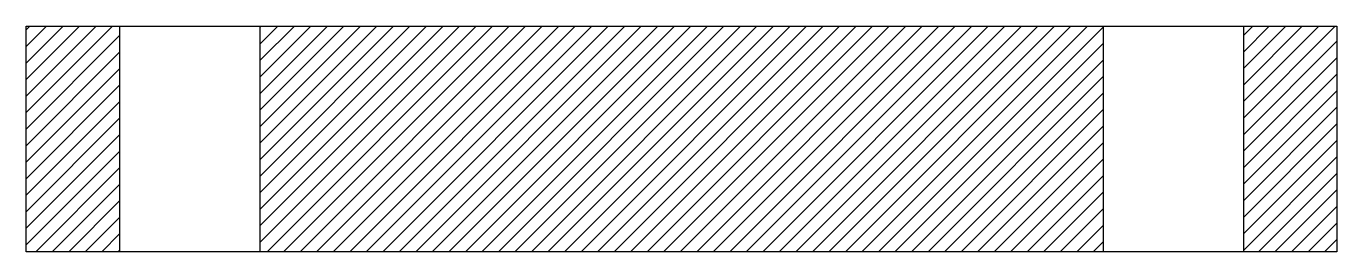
# Model space of a CAD drawing. Header units: inches. Extents: x 11.6 to 25.6, y 16.7 to 19.1.
import ezdxf

# ---------------------------------------------------------------- set-up
doc = ezdxf.new("R2010")
doc.units = ezdxf.units.IN
doc.header["$MEASUREMENT"] = 0

msp = doc.modelspace()

# ---------------------------------------------------------------- hatches: boundary and pattern name
h = msp.add_hatch()
h.set_pattern_fill('ANSI31', color=256)
h.paths.add_polyline_path([(12.61, 19.075), (11.61, 19.075), (11.61, 16.662), (12.61, 16.662)])
h.paths.add_polyline_path([(23.132, 19.075), (14.11, 19.075), (14.11, 16.662), (23.132, 16.662)])
h.paths.add_polyline_path([(25.632, 19.075), (24.632, 19.075), (24.632, 16.662), (25.632, 16.662)])

# ---------------------------------------------------------------- linework, layer by layer
for p, q in [((12.61, 19.075), (12.61, 16.662)), ((14.11, 19.075), (14.11, 16.662)), ((23.132, 19.075), (23.132, 16.662)), ((24.632, 19.075), (24.632, 16.662)), ((12.61, 16.662), (12.61, 16.662))]:
    msp.add_line(p, q)
msp.add_lwpolyline([(11.61, 19.075), (25.632, 19.075), (25.632, 16.662), (11.61, 16.662)], close=True)

doc.saveas('drawing.dxf')
